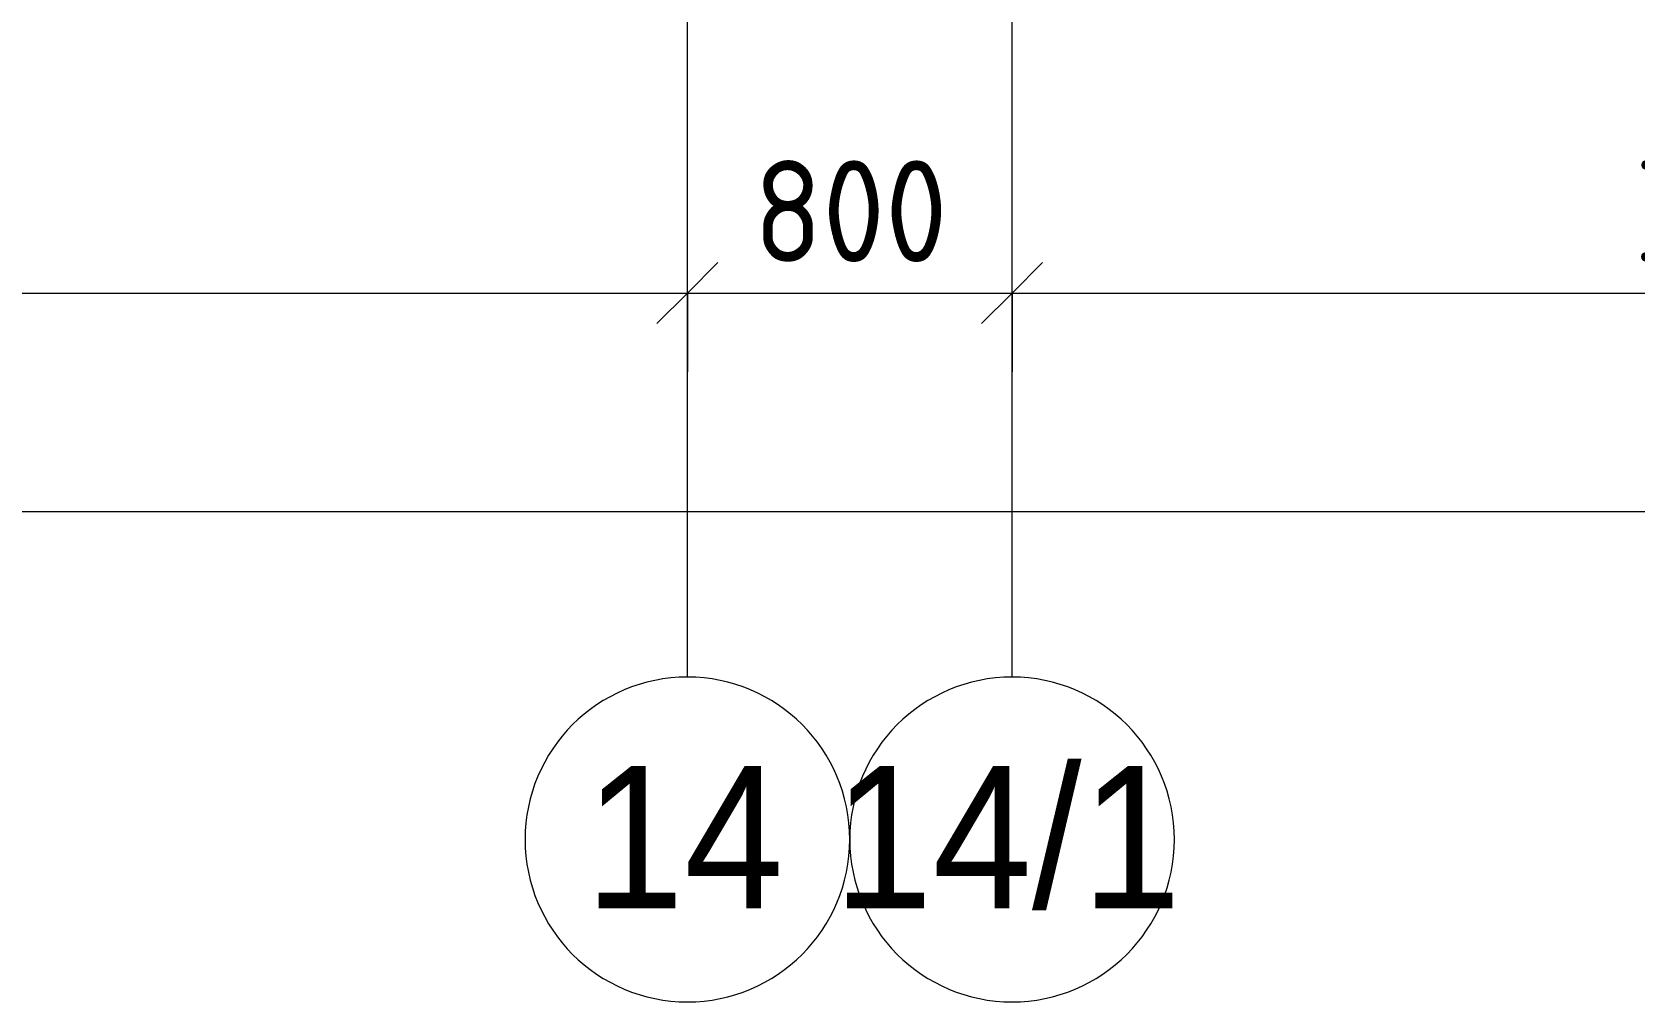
# Model space of a CAD drawing. Header units: millimetres. Extents: x 35316 to 242799, y -8553 to 29000.
# Drawn here: x 46045 to 49995, y -2706 to -318 of the extents above; entities that cross this region are included whole.
import ezdxf

# ---------------------------------------------------------------- set-up
doc = ezdxf.new("R2010")
doc.units = ezdxf.units.MM
for name, color, linetype, lineweight in [('A-ANNO-DIMS', 7, 'Continuous', 9), ('A-ANNO-DIMS-100', 7, 'Continuous', 9), ('Оси', 7, 'Continuous', 9), ('Оси-1', 7, 'Continuous', 20)]:
    doc.layers.add(name, color=color, linetype=linetype, lineweight=lineweight)
doc.styles.add('Arial', font='arial.ttf', dxfattribs={"width": 0.9, "height": 350})
doc.styles.add('ISOCPEUR', font='isocpeur.ttf', dxfattribs={"width": 0.9, "height": 250})
doc.dimstyles.new('ISO-2_5_0_9К_БОЛЬШОЙ', dxfattribs={"dimscale": 304.8, "dimtxt": 248.995294, "dimasz": 0.492126, "dimexe": 0.393701, "dimexo": 0.984252, "dimgap": 0, "dimtad": 1, "dimdec": 0, "dimrnd": 10, "dimzin": 0, "dimdsep": 46, "dimtxsty": 'ISOCPEUR', "dimblk1": 'OBLIQUE', "dimblk2": 'OBLIQUE', "dimsah": 1, "dimcen": 0.09, "dimdle": 0.393701, "dimazin": 0, "dimtfac": 1, "dimtdec": 4, "dimtix": 1, "dimtmove": 0, "dimatfit": 3, "dimfxl": 1, "dimtvp": 1, "dimtolj": 1, "dimtzin": 0, "dimarcsym": 2})

# ---------------------------------------------------------------- blocks, each defined once
blk = doc.blocks.new('Ось сетки - D8-29747960-План раскладки напольных покрытий 3 этажа в осях 12-23')
at = {"layer": 'Оси-1'}
for start, end in [(360, 180), (180, 360)]:
    blk.add_arc((0, 0), 4, start, end, dxfattribs=at)
blk = doc.blocks.new('DIMBLOCK26-План раскладки напольных покрытий 3 этажа в осях 12-23')
at = {"layer": 'A-ANNO-DIMS-100'}
for p, q in [((38310, -1692.1), (38310, -1378.2)), ((84560, -1692.1), (84560, -1378.2)), ((38190, -1498.2), (84680, -1498.2)), ((38310, -1498.2), (38310, -1692.1)), ((84560, -1498.2), (84560, -1692.1))]:
    blk.add_line(p, q, dxfattribs=at)
at = {"layer": 'A-ANNO-DIMS-100', "lineweight": 20}
for p, q in [((38310, -1498.2), (38385, -1423.2)), ((84560, -1498.2), (84635, -1423.2)), ((38310, -1498.2), (38235, -1573.2)), ((84560, -1498.2), (84485, -1573.2))]:
    blk.add_line(p, q, dxfattribs=at)
at = {"layer": 'A-ANNO-DIMS-100', "color": 0, "insert": (61028, -1171.6), "char_height": 250, "width": 976.828, "attachment_point": 1, "line_spacing_factor": 1.149209, "style": 'ISOCPEUR'}
blk.add_mtext('46250', dxfattribs=at)
blk = doc.blocks.new('_Oblique')
at = {"color": 0, "linetype": 'ByBlock', "lineweight": -2}
blk.add_line((-0.5, -0.5), (0.5, 0.5), dxfattribs=at)
blk = doc.blocks.new('DIMBLOCK30-План раскладки напольных покрытий 3 этажа в осях 12-23')
at = {"layer": 'A-ANNO-DIMS-100'}
for p, q in [((43160, -1154.7), (43160, -840.7)), ((47660, -1154.7), (47660, -840.7)), ((43160, -960.7), (47660, -960.7)), ((43160, -960.7), (43160, -1154.7)), ((47660, -960.7), (47660, -1154.7))]:
    blk.add_line(p, q, dxfattribs=at)
at = {"layer": 'A-ANNO-DIMS-100', "lineweight": 20}
for p, q in [((43160, -960.7), (43235, -885.7)), ((47660, -960.7), (47735, -885.7)), ((43160, -960.7), (43085, -1035.7)), ((47660, -960.7), (47585, -1035.7))]:
    blk.add_line(p, q, dxfattribs=at)
at = {"layer": 'A-ANNO-DIMS-100', "color": 0, "insert": (45082, -634.1), "char_height": 250, "width": 787.208, "attachment_point": 1, "line_spacing_factor": 1.149209, "style": 'ISOCPEUR'}
blk.add_mtext('4500', dxfattribs=at)
blk = doc.blocks.new('DIMBLOCK31-План раскладки напольных покрытий 3 этажа в осях 12-23')
at = {"layer": 'A-ANNO-DIMS-100'}
for p, q in [((47660, -1154.7), (47660, -840.7)), ((48460, -1154.7), (48460, -840.7)), ((47660, -960.7), (48460, -960.7)), ((47660, -960.7), (47660, -1154.7)), ((48460, -960.7), (48460, -1154.7))]:
    blk.add_line(p, q, dxfattribs=at)
at = {"layer": 'A-ANNO-DIMS-100', "lineweight": 20}
for p, q in [((47660, -960.7), (47735, -885.7)), ((48460, -960.7), (48535, -885.7)), ((47660, -960.7), (47585, -1035.7)), ((48460, -960.7), (48385, -1035.7))]:
    blk.add_line(p, q, dxfattribs=at)
at = {"layer": 'A-ANNO-DIMS-100', "color": 0, "insert": (47823, -634.1), "char_height": 250, "width": 568.858, "attachment_point": 1, "line_spacing_factor": 1.149209, "style": 'ISOCPEUR'}
blk.add_mtext('800', dxfattribs=at)
blk = doc.blocks.new('DIMBLOCK32-План раскладки напольных покрытий 3 этажа в осях 12-23')
at = {"layer": 'A-ANNO-DIMS-100'}
for p, q in [((48460, -1154.7), (48460, -840.7)), ((52160, -1154.7), (52160, -840.7)), ((48460, -960.7), (52160, -960.7)), ((48460, -960.7), (48460, -1154.7)), ((52160, -960.7), (52160, -1154.7))]:
    blk.add_line(p, q, dxfattribs=at)
at = {"layer": 'A-ANNO-DIMS-100', "lineweight": 20}
for p, q in [((48460, -960.7), (48535, -885.7)), ((52160, -960.7), (52235, -885.7)), ((48460, -960.7), (48385, -1035.7)), ((52160, -960.7), (52085, -1035.7))]:
    blk.add_line(p, q, dxfattribs=at)
at = {"layer": 'A-ANNO-DIMS-100', "color": 0, "insert": (49994, -634.1), "char_height": 250, "width": 758.478, "attachment_point": 1, "line_spacing_factor": 1.149209, "style": 'ISOCPEUR'}
blk.add_mtext('3700', dxfattribs=at)

msp = doc.modelspace()

# ---------------------------------------------------------------- linework, layer by layer
at = {"layer": 'Оси'}
for p, q in [((47660, -1906.3), (47660, 593.7)), ((48460, -1906.3), (48460, 593.7))]:
    msp.add_line(p, q, dxfattribs=at)

# ---------------------------------------------------------------- block references
at = {"layer": 'Оси-1', "xscale": 99.99999999999993, "yscale": 99.99999999999993, "zscale": 99.99999999999993}
for p in [(47660, -2306.3), (48460, -2306.3)]:
    msp.add_blockref('Ось сетки - D8-29747960-План раскладки напольных покрытий 3 этажа в осях 12-23', p, dxfattribs=at)

# ---------------------------------------------------------------- texts
at = {"layer": 'Оси', "char_height": 350, "attachment_point": 1, "style": 'Arial'}
for s, insert, width in [('14', (47407.4, -2125.6), 606.076), ('14/1', (48019.7, -2125.6), 1060.633)]:
    msp.add_mtext(s, dxfattribs=dict(at, insert=insert, width=width))

# ---------------------------------------------------------------- dimensions: what is measured, and where the dimension line sits
at = {"layer": 'A-ANNO-DIMS'}
for base, p1, p2, override, picture, middle in [((47660, -960.7), (43160, -854.7), (47660, -854.7), {"dimpost": '<>', "dimfxl": 4500}, 'DIMBLOCK30-План раскладки напольных покрытий 3 этажа в осях 12-23', (45410, -835.7)), ((48460, -960.7), (47660, -854.7), (48460, -854.7), {"dimpost": '<>', "dimfxl": 800}, 'DIMBLOCK31-План раскладки напольных покрытий 3 этажа в осях 12-23', (48060, -835.7)), ((52160, -960.7), (48460, -854.7), (52160, -854.7), {"dimpost": '<>', "dimfxl": 3700}, 'DIMBLOCK32-План раскладки напольных покрытий 3 этажа в осях 12-23', (50310, -835.7)), ((84560, -1498.2), (38310, -1392.1), (84560, -1392.1), {"dimpost": '<>', "dimfxl": 46250}, 'DIMBLOCK26-План раскладки напольных покрытий 3 этажа в осях 12-23', (61435, -1373.2))]:
    dim = msp.add_linear_dim(base=base, p1=p1, p2=p2, dimstyle='ISO-2_5_0_9К_БОЛЬШОЙ', override=override, dxfattribs=at)
    dim.commit()
    dim.dimension.update_dxf_attribs({"geometry": picture, "text_midpoint": middle})

doc.saveas('drawing.dxf')
